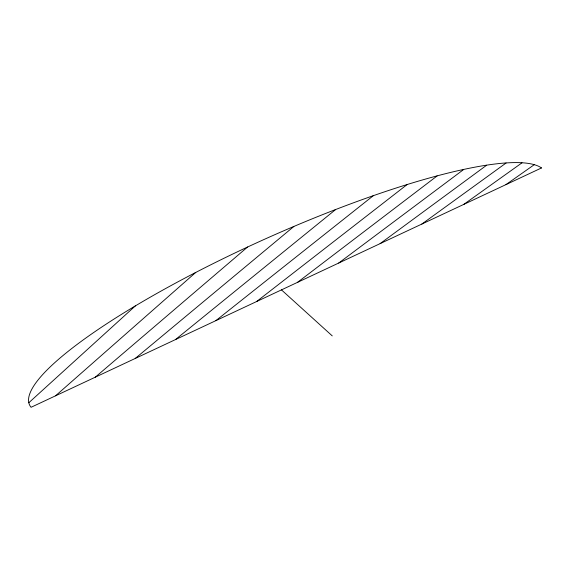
<?xml version="1.0" encoding="UTF-8"?>
<svg xmlns="http://www.w3.org/2000/svg" width="570" height="570" viewBox="0 0 570 570"><rect width="100%" height="100%" fill="white"/><g stroke="black" fill="none" stroke-linecap="round" stroke-linejoin="round"><path stroke-width="0.85" d="M28.785 402.762L135.525 305.741M55.546 395.815L195.774 272.403M95.268 377.19L247.58 247.017M135.233 358.452L293.863 226.468M175.439 339.599L335.595 209.575M215.88 320.632L373.236 195.752M256.571 301.559L407.03 184.623M297.504 282.364L437.133 175.93M338.694 263.048L463.645 169.511M380.126 243.618L486.63 165.229M421.814 224.074L506.089 163.006M463.759 204.402L521.992 162.828M505.961 184.616L534.232 164.709M281.466 289.881L332.253 335.894M541.5 167.951L31.051 407.301A283.005 54.699 -24.2 0 1 243.397 248.976A283.005 54.699 -24.2 0 1 541.5 167.951"/></g></svg>
